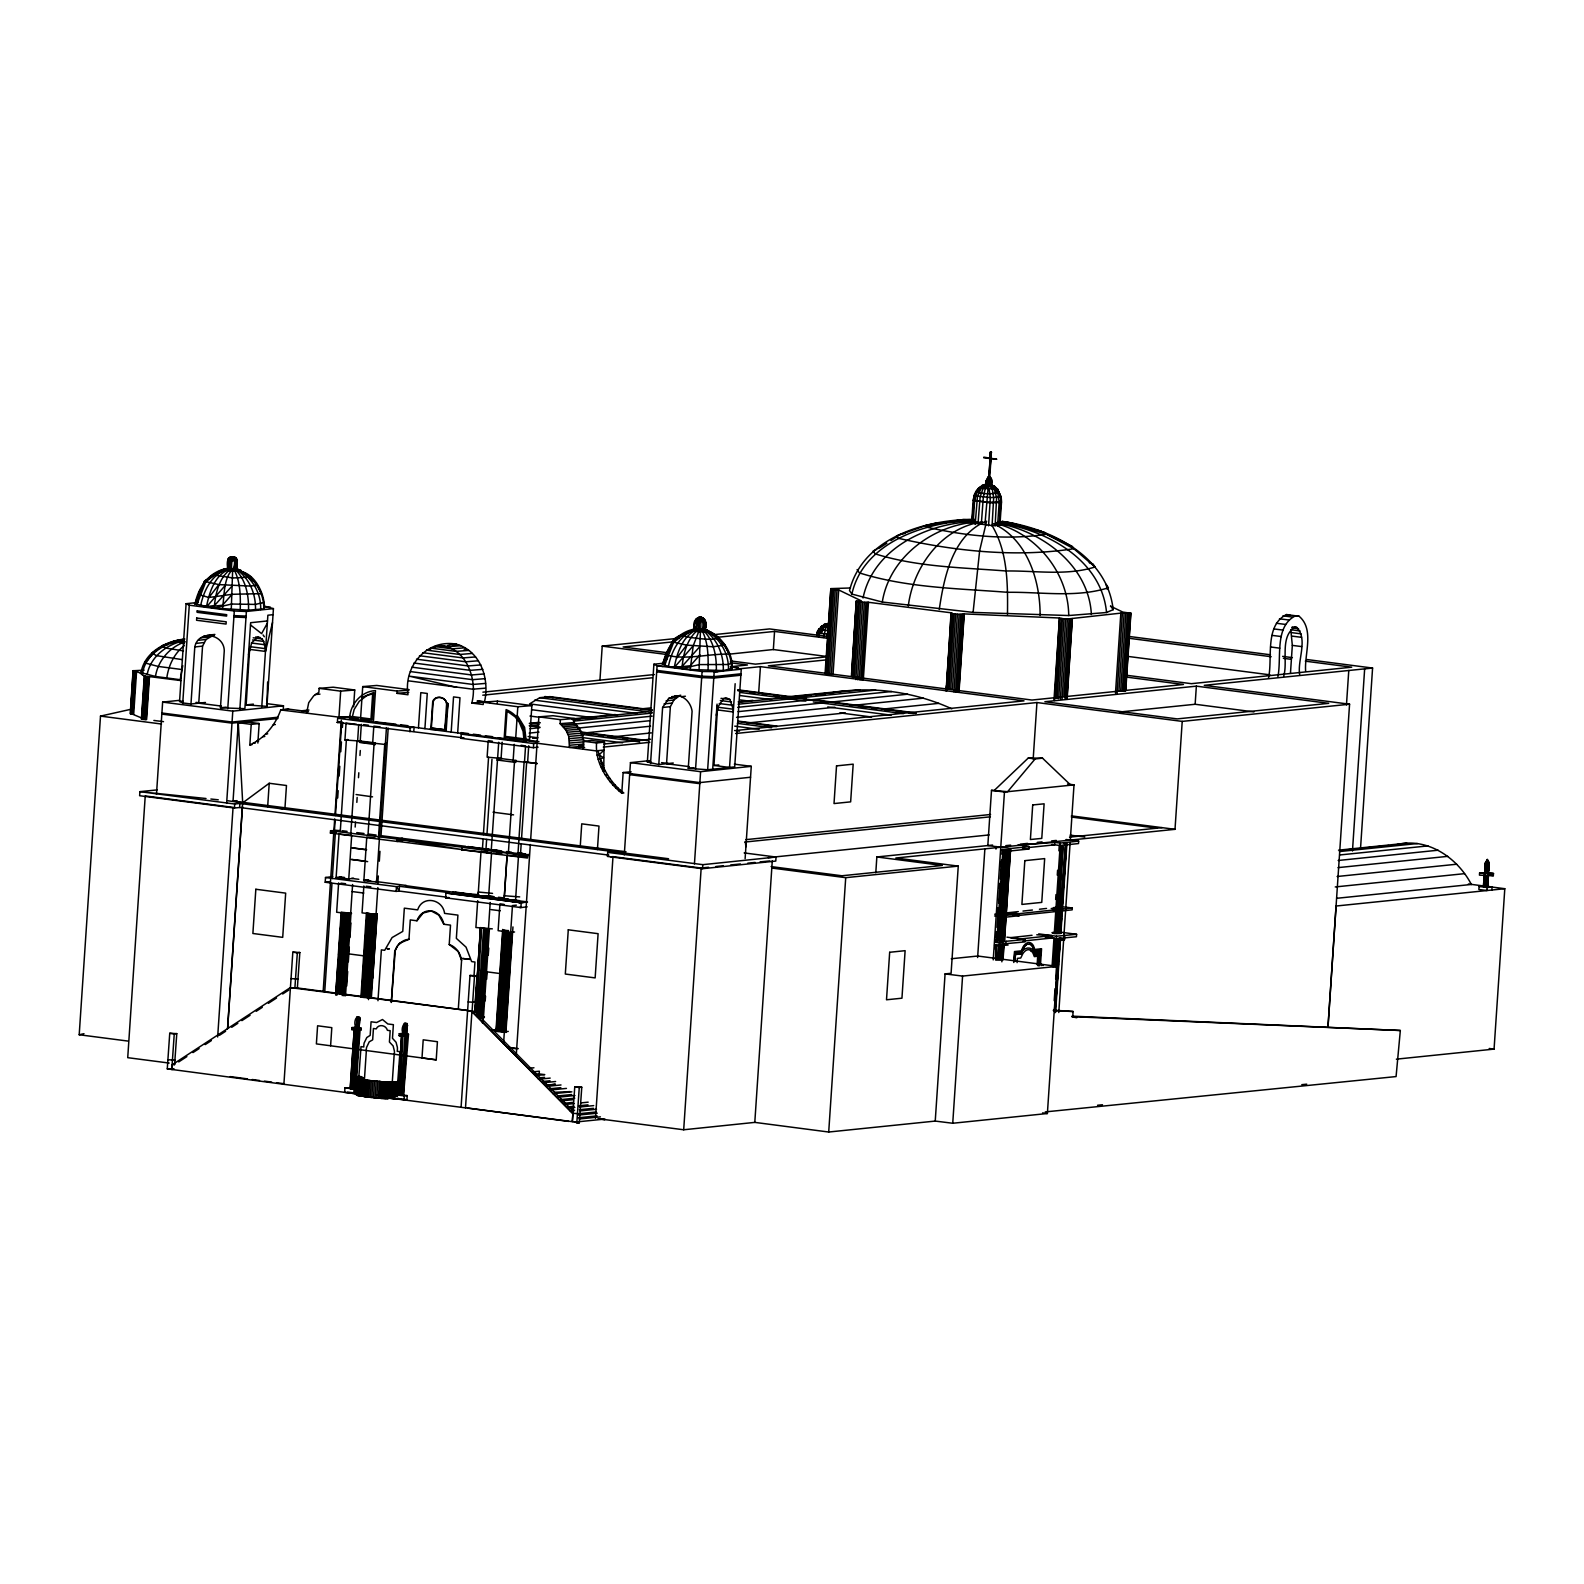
<?xml version="1.0" encoding="UTF-8"?>
<svg xmlns="http://www.w3.org/2000/svg" width="1584" height="1584" viewBox="0 0 1584 1584"><rect width="100%" height="100%" fill="white"/><g stroke="black" fill="none" stroke-linecap="round" stroke-linejoin="round"><path stroke-width="1.5" d="M817.859 635.976C815.166 636.392 817.403 627.502 821.72 628.452M973.883 500.049L974.813 494.842L973.17 499.495L971.804 520.958M228.71 558.716L236.986 559.627L229.442 557.469L233.66 556.895L237.362 560.439L234.689 557.212L229.225 557.944L227.621 569.507L228.591 558.103L233.759 556.934L231.779 556.776L230.116 559.429L229.304 569.785M697.118 630.333C693.812 599.089 719.75 635.045 696.148 630.194L697.455 619.007L700.861 617.344L704.524 619.225L695.792 619.423C694.624 621.522 699.712 614.83 702.504 617.76M267.498 620.928L250.648 622.71L244.886 708.682L220.453 707.791L224.275 650.727C223.958 633.818 198.376 629.343 194.792 646.945L190.971 703.989L182.754 702.94L179.566 701.435L186.1 603.702L198.396 602.395M1489 863.221L1487.396 860.29L1487.752 871.477L1485.455 871.299L1485.416 862.983L1487.396 860.29L1489 863.221L1488.544 871.339L1487.812 860.389L1488.94 863.26L1485.455 863.042L1486.742 862.904M1007.483 614.453C1007.82 584.496 1007.86 552.083 992.059 525.571L959.191 521.275C915.314 526.007 862.547 546.223 851.875 594.079L882.288 602.039L973.091 612.394L1068.725 615.542L1106.543 612.513L1113.176 609.662C1107.256 555.529 1050.39 528.343 1001.959 521.314L1008.513 523.532M232.927 570.101C239.818 557.073 225.542 550.598 227.462 566.795M222.453 608.969C224.492 596.633 223.205 575.309 234.175 568.577C251.44 572.755 264.389 591.07 263.736 608.87L248.53 610.177L214.177 608.098L194.396 603.761L197.703 599.98M731.531 669.418C732.224 651.539 719.77 635.065 703.276 629.006C720.067 634.095 732.917 650.767 732.263 668.507L723.294 670.547L690.248 669.497L693.198 645.817L699.732 629.026M232.828 558.004L232.531 556.756L230.512 557.014L236.709 558.677L228.67 558.202L227.918 559.667M306.583 713.295L308.722 702.682L313.691 695.851L318.859 692.366L319.117 688.347L333.194 687.199L354.737 689.99L353.608 706.781M700.643 618.552C701.177 615.76 696.623 618.235 697.079 620.077L695.515 620.473M1485.099 868.705L1485.733 862.013L1487.812 860.389L1489.019 864.25L1488.247 873.457L1484.663 873.101L1493.455 873.536L1493.316 875.714L1479.456 875.14L1479.595 872.962L1493.455 873.536L1479.595 872.962M231.264 609.622L232.709 568.537M699.059 670.171L700.504 629.066M1488.208 864.448C1482.782 863.953 1488.366 863.082 1486.247 868.666M1038.272 964.359L1039.124 953.33L1038.371 964.498M240.253 610.038C240.511 596.099 240.61 580.972 233.462 568.557M569.686 745.232L583.744 744.084L583.486 746.262L569.428 747.41L568.735 736.421L566.023 730.283L560.142 723.69L560.419 719.651L574.477 718.522L574.2 722.542L582.061 733.154L583.803 741.866L569.745 743.015M708.068 670.586C708.325 656.647 708.424 641.52 701.276 629.105M263.736 608.87L264.449 607.959C264.746 592.357 252.846 569.21 235.085 571.19C232.333 571.27 216.929 570.042 227.581 568.418L212.969 574.814L204.415 581.348L195.089 603.801C198.436 586.694 209.702 570.973 228.017 568.319M690.248 669.497L668.389 666.468L662.904 664.349C666.25 647.242 677.516 631.521 695.812 628.868M249.876 649.42L265.459 651.42L265.36 648.648L249.777 646.648L246.154 704.9L266.904 706.365L267.637 682.031M1485.95 868.666C1483.911 864.131 1490.94 850.093 1485.158 868.705L1487.396 860.29L1487.97 873.477M477.081 701.059L484.447 702.029C489.911 679.318 480.704 650.925 456.35 644.153C426.571 638.887 403.385 666.409 407.999 694.762L397.03 693.337L397.188 691.079L408.89 690.129M465.637 846.331L402.692 838.431L397.802 839.065L397.069 841.46L330.403 833.045L330.561 830.729L462.587 847.222L461.677 849.737L461.835 847.301L468.072 846.628L489.694 849.38M1023.046 941.054L1051.657 938.025L1051.796 935.609L1036.787 934.778M1487.317 871.457C1485.356 868.943 1488.683 858.271 1486.584 860.647M527.195 906.84L520.898 907.573L445.619 897.831L445.955 893.02L449.341 892.683L399.465 886.288L399.188 891.04L396.158 891.396L325.195 882.248L325.512 877.516L332.68 876.566M1003.523 936.619L1003.801 931.748M1004.751 914.839L1005.167 907.414M1061.379 918.423L1061.042 933.273L1052.707 933.392M1062.824 894.089L1061.953 908.82L1063.102 894.326M231.68 570.022C231.165 567.745 231.739 550.341 236.095 560.023M397.663 841.381L397.802 839.065L462.488 849.658L397.663 841.381L402.534 840.748L397.069 841.46L397.228 839.144L402.692 838.431L380.932 835.659M457.677 732.917L459.974 697.732L453.539 696.901L451.183 732.065M488.585 897.296L491.535 853.162L481.021 851.539L478.091 895.673L494.129 896.9M519.453 900.583L504.148 899.435L504.385 895.752L507.098 855.261L522.403 856.429M515.493 900.979L518.443 856.845M624.274 854.885L630.452 762.637L649.757 760.617M999.801 960.181L1000.791 945.232L1003.999 945.41M1002.553 960.003L1003.563 945.054M1053.439 1010.156L1073.101 1011.503L1072.764 1016.671L1400.335 1030.491L1396.078 1076.566L1045.262 1111.909M1485.297 864.131L1485.119 871.24L1485.317 864.151M128.205 1041.104L79.2 1034.748L100.505 716.107L131.611 709.137M130.264 713.731L133.056 670.745L144.104 670.171M130.522 713.81L133.175 670.666C142.778 672.23 141.57 677.219 149.49 676.606L180.873 680.585M131.076 706.385L132.205 689.693M132.68 682.546L133.472 670.626M130.957 713.889L133.828 670.982M131.531 713.988L134.402 671.081M135.095 671.141L132.224 714.067L141.55 717.948M132.957 714.127L135.828 671.22M133.709 714.166L136.58 671.26M144.302 676.031L141.392 719.077L142.679 719.354L146.619 719.512L149.49 676.606M141.669 719.176L144.619 675.992M142.105 719.255L144.976 676.348M142.54 714.107L143.332 702.187M144.124 690.268L145.094 675.952M142.679 719.354L145.55 676.447M143.372 719.413L146.223 676.507M144.104 719.473L146.975 676.566M144.837 719.532L147.708 676.625M145.55 719.552L148.421 676.645M146.144 719.532L149.015 676.625M156.479 794.336L162.637 702.108L179.527 700.326M182.754 702.94L189.288 605.187L186.1 603.702M355.549 1092.98L354.42 1093.336L359.053 1094.247L167.27 1068.863L169.745 1033.283L176.774 1033.639L174.596 1064.666M167.27 1068.863L174.299 1069.22L171.785 1069.477L172.102 1064.824M171.785 1069.477L174.26 1033.877L176.774 1033.639M207.108 635.263L214.87 634.451L206.078 639.481L202.554 646.114L198.752 703.177L221.423 706.088M228.353 569.646L229.185 559.291L232.749 556.816L235.58 557.746L237.362 560.439L235.759 560.835L235.145 570.121M230.452 569.923L231.719 557.924L232.749 556.816L235.937 557.924L228.67 558.202L234.927 557.33L231.759 556.835L229.482 558.677M234.115 570.121L234.709 559.746L233.402 557.014L231.719 556.915L233.402 557.014M235.957 570.082C239.085 569.092 236.056 551.153 231.601 558.716M236.491 570.002L237.244 560.32L235.066 558.994M227.759 708.721L234.293 610.988L189.288 605.187M226.631 803.365L232.789 711.137L283.477 705.791L283.18 710.167M626.056 851.796L233.046 801.068L238.273 722.68L246.213 721.868L259.162 723.532L257.855 743.054M217.661 1036.985L233.066 807.365L145.233 795.94L127.73 1057.676L169.171 1063.062M239.857 709.216L246.391 611.464L273.438 608.612L266.904 706.365M157.093 789.901L139.907 791.663L139.63 795.722L234.432 808.038L234.709 803.999L239.897 803.444L668.547 858.746M234.432 808.038L239.62 807.484L239.897 803.444M227.542 1028.729L242.669 802.316L238.273 722.68L251.222 724.363L259.162 723.532M227.621 1028.61L242.471 806.375M251.896 744.718L249.836 744.935L251.222 724.363M261.756 706.9L267.874 615.226L273.022 614.671M267.656 806.791L269.221 783.268L286.466 785.506L284.902 809.028M283.892 1084.387L292.822 952.182L299.831 952.519L297.356 988.099L290.347 987.763M294.862 988.357L297.337 952.776L299.831 952.519M464.31 733.788L461.261 734.125L460.984 738.302L464.033 737.946L337.392 722.403L337.669 718.245L346.401 717.314L358.578 718.898M351.193 716.503L338.936 717.493L340.679 691.139L354.737 689.99M323.176 991.366L334.699 818.869M335.036 813.938L341.293 720.284M335.115 820.413L334.462 830.273L340.679 831.026M335.452 815.503L341.748 721.948L337.392 722.403L341.748 721.948M324.76 991.366L331.967 883.535M332.284 878.625L335.412 832.055M337.689 797.98L338.164 790.673M339.154 776.081L339.788 766.339M340.778 751.747L341.431 742.005M342.401 727.393L342.718 722.542M361.33 724.343L360.221 741.035L344.936 740.005L346.064 723.116L356.598 724.324M336.125 877.556L339.035 834.035L351.668 835.481L348.757 878.981L336.125 877.556L340.837 876.764M340.263 831.402L346.361 740.045M338.62 882.922L336.659 912.245L350.638 913.849L352.598 884.525M330.601 1045.796L331.808 1027.66L317.592 1025.779L316.384 1043.896L436.214 1059.835L437.422 1041.718L423.205 1039.817L421.997 1057.934L436.214 1059.835M335.65 994.752L341.174 912.186L351.569 913.334M336.184 994.891L341.689 912.523M337.036 995.049L342.54 912.661M338.303 992.792L343.649 912.839M339.61 992.95L344.956 912.998M350.717 835.085L356.994 741.272L360.954 740.659M357.588 741.451L358.717 724.561M340.996 993.089L346.342 913.136M342.223 995.623L347.747 913.255M360.459 720.284L362.716 686.605L376.774 685.456L408.949 689.634M343.53 995.702L349.034 913.334M355.172 827.066L355.509 822.116M356.836 802.375L357.152 797.425M358.479 777.685L358.816 772.754M359.964 755.469L360.301 750.519M344.659 995.742L350.163 913.374M345.51 995.742L351.014 913.374M346.718 986.02L347.688 971.487M348.322 961.785L349.292 947.252M349.945 937.55L350.915 923.017M344.956 1087.871L344.659 1092.326L353.767 1093.514L354.064 1089.04L344.956 1087.871L354.717 1088.446M351.727 1029.541L351.846 1027.62L354.776 1027.303L361.053 1028.115L360.934 1030.055L351.727 1029.541L354.638 1029.244L354.776 1027.303M373.388 721.967L375.487 690.584C361.073 691.337 349.708 704.781 349.688 718.898L526.324 741.827L524.581 727.333L517.235 715.414M386.456 727.61L385.328 744.5L372.676 743.054L373.824 726.165L380.14 726.878M360.934 1030.055L358.459 1030.095L354.519 1089.158L352.519 1089.04L350.123 1088.584L354.242 1029.442M379.427 838.53L376.517 882.031L363.865 880.605L366.775 837.085L375.21 838.055M350.302 1088.703L354.262 1029.64L358.459 1030.095M363.865 885.971L362.063 912.879L376.042 914.483L377.843 887.575M350.797 1088.822L354.757 1029.778M368.023 834.451L374.121 743.094M351.569 1088.941L355.529 1029.897M356.677 1017.284C362.578 1016.057 358.756 1023.937 359.033 1027.937C352.757 1030.115 353.945 1014.037 359.845 1017.443L360.261 1019.581M356.242 1027.778L356.974 1017.146M352.519 1089.04L356.479 1029.996M356.657 1027.858L357.37 1017.423M357.192 1027.917L357.885 1017.482M353.529 1089.119L357.489 1030.055M357.746 1027.937L358.459 1017.522M358.004 1030.352L358.142 1028.412L361.053 1028.115M358.281 1027.957L358.994 1017.522M354.559 1093.514L356.638 1076.427M358.736 1027.957L359.429 1017.522M360.934 997.108L366.399 912.899M354.994 1093.673L355.628 1076.645M356.143 1076.843L359.271 1030.095M361.469 997.247L367.092 913.156L377.091 914.819M355.648 1090.683L355.469 1093.277M355.648 1093.851L356.479 1076.863L358.142 1076.506M356.717 1076.783L360.083 1029.956M362.32 997.405L367.943 913.295M359.469 1095.593C353.113 1098.445 354.717 1074.388 360.578 1078.031M356.638 1095.138L357.647 1077.496L356.083 1077.14M363.429 997.564L369.052 913.473M357.172 1095.316L358.281 1078.011M358.043 1087.911L361.013 1046.628L363.785 1046.984A14.117 12.019 84.1 0 1 364.162 1042.965L366.815 1037.52L370.161 1035.382L371.072 1021.779L376.636 1022.512L382.477 1019.522L387.823 1023.957L393.386 1024.67L392.476 1038.272L396.059 1042.272L397.366 1047.281A14.117 12.019 84.1 0 1 397.208 1051.321L399.98 1051.677L397.208 1089.099M357.944 1095.494L358.439 1078.466L359.766 1078.07M364.736 997.722L370.359 913.631M366.122 997.861L371.745 913.77M362.993 1096.148L358.915 1095.653L360.023 1079.1L361.152 1079.258L360.063 1095.811L366.34 1096.762M360.756 1090.802L361.073 1086.149M367.528 997.979L373.151 913.889M361.291 1095.93L362.399 1079.397L361.152 1079.258M378.457 838.114L384.734 744.302M362.241 1096.168L363.33 1079.615L370.161 1080.585M368.478 999.623L374.22 913.73M379.289 837.758L385.664 742.658M369.943 998.118L375.566 914.008M377.824 883.377L378.319 875.992M379.309 861.201L379.962 851.341M380.952 836.55L388.199 728.125M370.814 998.118L376.438 914.008M369.052 1097.138L364.498 1096.603L365.607 1080.07M371.349 998.078L376.992 913.77M365.805 1096.821L366.914 1080.268M367.191 1097.019L368.3 1080.466L371.606 1080.743M369.785 1080.664L368.676 1097.217L370.498 1097.296M377.962 1000.732L381.368 949.885L384.694 950.301L392.099 937.55L402.772 931.392L404.336 908.167L417.681 909.889C422.275 895.079 442.847 898.9 444.569 913.374L457.915 915.116L456.35 938.362L466.033 947.133L471.616 961.587L474.943 962.023L473.972 976.556M375.071 1097.811L376.18 1081.258L374.537 1081.139L373.428 1097.692L379.843 1098.108M376.715 1097.91L377.824 1081.357L376.18 1081.258M378.338 1097.989L379.427 1081.436L380.952 1081.555M381.506 1098.464L382.615 1081.912L381.407 1081.773L380.318 1098.326L382.833 1098.445M396.158 891.396L396.475 886.644L399.465 886.288M382.615 1081.912L383.882 1082.011L382.774 1098.563L384.061 1098.643L385.169 1082.09L386.417 1082.129L385.308 1098.682L383.902 1098.524M409.86 731.828L410.137 727.65L414.077 727.254L413.8 731.412M387.347 1088.96L387.823 1081.971L391.664 1081.753M385.882 1098.563L387.407 1098.662L388.516 1082.11L392.614 1081.872M387.407 1098.662L389.169 1081.714M388.199 1098.583L389.842 1081.931M388.733 1098.484L390.139 1081.634M391.505 1098.425L390.001 1098.346L391.109 1081.813M392.238 1081.951L393.644 1081.971L392.377 1098.623L406.969 1099.712L407.227 1095.613L398.97 1094.544M406.969 1099.712L394.911 1098.821L396.02 1082.248L394.713 1082.07L393.644 1098.722L396.119 1098.821M418.453 727.828L420.809 692.644L427.264 693.475L424.908 728.66M399.148 1035.679L399.267 1033.738L402.197 1033.441L408.474 1034.253L408.335 1036.174L399.148 1035.679L402.059 1035.382L402.197 1033.441L406.573 1034.015L407.266 1023.581L404.395 1023.264L403.663 1033.916M396.277 1096.465L397.208 1082.268L399.188 1082.209M397.346 1096.445L398.297 1082.268M408.335 1036.174L403.564 1095.138L399.94 1095.178L397.723 1094.841L401.663 1035.56M398.218 1094.96L401.504 1035.659M408.989 939.292L400.217 942.975A19.622 16.711 84.1 0 0 395.307 949.964L391.307 1002.494L394.693 951.667L397.703 945.549L402.91 941.094A19.622 16.711 84.1 0 1 408.969 939.292L410.276 919.908L416.948 920.779A16.533 14.078 84.1 0 1 431.165 910.919L438.788 915.057L443.837 924.264L450.509 925.135L449.222 944.519A19.483 16.573 84.1 0 1 456.192 949.034L457.321 950.36A19.483 16.573 84.1 0 1 461.578 960.34L458.33 1008.751M398.99 1095.079L402.178 1035.896M403.385 1033.837C399.841 1029.085 405.108 1018.67 407.682 1025.699M399.94 1095.178L402.95 1036.015M404.078 1033.976L404.791 1023.541M404.613 1034.035L405.306 1023.601M400.95 1095.257L404.91 1036.193L407.504 1036.075M405.167 1034.075L405.86 1023.64M405.425 1036.49L405.563 1034.55L408.474 1034.253M405.702 1034.095L406.395 1023.66M401.92 1095.277L405.88 1036.233M406.157 1034.095L406.85 1023.66M406.454 1034.055L407.147 1023.62M402.752 1095.277L406.692 1036.213M403.306 1095.217L407.266 1036.174M404.039 1100.009L404.316 1095.91L407.227 1095.613M430.947 728.006L444.866 729.788L429.957 729.293L431.363 728.026L433.105 702.009C435.046 694.802 445.995 696.643 446.629 703.672L447.975 703.573L444.866 729.788L430.947 728.006L432.729 701.435C435.105 694.921 445.48 696.643 446.668 703.118L444.866 729.788L446.114 731.372L447.975 703.573L446.668 703.118M538.936 741.609L524.225 739.708L529.61 739.273L531.868 705.593L517.81 706.741L483.358 702.266L483.199 704.524L471.814 703.039C477.992 679.912 466.231 646.351 439.184 645.579L448.034 646.727L460.667 645.718L451.816 644.549L447.421 645.52M462.587 847.222L461.677 849.737L527.432 858.013L528.145 854.291M576.853 1122.264L461.083 1107.295L469.993 975.467L477.002 975.823L475.16 1002.296L468.131 1001.939M477.695 900.682L475.893 927.511L492.327 928.858M496.901 850.073L482.427 849.103L483.08 839.441M483.397 834.61L488.565 757.251M465.498 1107.869L471.933 1011.443L467.518 1011.067M474.784 1011.82L480.665 927.531L475.121 1011.523M485.971 849.222L486.625 839.441M486.902 835.124L491.971 759.35M475.16 1011.978L480.407 927.729M476.784 994.792L477.101 989.98M478.388 970.754L479.18 958.756M479.992 946.737L480.803 934.718M475.834 1012.136L480.784 927.868M497.257 703.375L497.416 701.118L531.868 705.593M476.626 1014.71L481.457 928.026M477.635 1017.284L483.575 928.363L482.427 928.204M479.061 1015.027L484.843 928.521L483.575 928.363M484.09 1017.72L480.209 1017.562L486.149 928.66L484.843 928.521M491.238 850.469L498.722 742.243M481.457 1017.661L487.397 928.759L486.149 928.66M482.566 1017.72L490.208 902.444M482.486 1023.106L482.803 1018.274M483.457 1017.74L489.416 928.838M501.079 758.558L502.168 742.203M485.199 1000.89L485.536 996.098M486.644 979.268L487.139 972.061M488.268 955.231L488.743 948.024M507.019 711.137L505.336 736.402L523.888 738.817L523.116 731.412L519.235 722.106L515.077 716.859L507.731 711.533M511.553 899.831L504.148 899.415L507.098 855.261M528.719 745.787L527.63 762.142L537.313 763.567L513.117 760.894L514.226 744.322M495.931 1031.243L502.682 929.432M496.307 1031.382L503.098 929.689M517.81 706.741L515.552 740.421L517.315 740.282L510.147 739.352M514.543 760.954L508.385 852.826L522.839 853.637L518.047 852.964M497.455 1021.304L498.109 1011.582M499.079 997.009L499.732 987.307M500.702 972.734L501.356 963.013M502.168 950.875L502.979 938.718M497 1031.54L503.791 929.848M497.95 1031.719L504.742 930.006M499.099 1031.877L505.91 930.184M500.366 1032.035L507.177 930.343M501.673 1032.174L508.484 930.481M502.94 1032.273L509.573 932.996M504.049 1032.332L510.682 933.055M504.108 904.405L499.93 903.83L498.128 930.659L510.662 932.402L512.464 905.573L516.364 905.157M503.534 1044.153L504.346 1031.837L508.266 1031.422M504.94 1032.352L511.573 933.075M505.553 1032.313L512.206 933.035M505.91 1032.491L512.959 926.917M517.948 854.152L524.086 762.28L527.551 762.142M524.462 762.458L525.571 745.906L521.037 745.272M521.176 844.173L520.522 853.835L529.056 855.063M521.492 839.342L526.66 762.023M518.008 900.722L521.215 902.761L520.898 907.573L519.334 907.375M460.984 738.302L533.412 747.707L533.689 743.549L536.877 743.193L596.039 750.875L603.979 750.044L604.514 742.144L591.584 740.461L583.645 741.272L583.11 749.192M516.186 1056.191L530.323 844.529M530.66 839.619L538.857 716.859L552.915 715.711L574.477 718.522M534.481 1074.388L539.174 1073.912L539.352 1071.22L532.303 1071.932M580.18 847.341L581.744 823.838L598.99 826.076L597.425 849.578M599.94 680.209L602.217 646.114L679.298 638.194M604.514 742.144L596.574 742.955C594.911 762.458 606.89 781.367 621.76 793.208L623.819 792.99C610.276 782.793 601.425 767.151 598.118 750.658M581.764 1087.238L579.269 1087.495L576.794 1123.076L579.289 1122.818L581.764 1087.238L574.754 1086.881L572.339 1121.67L572.893 1113.611L471.933 1011.443M622.571 851.638L607.682 852.37L607.405 856.429L702.544 868.705L775.764 861.082L776.041 857.043L744.163 852.925M595.505 1118.383L612.988 856.647L701.177 868.032L708.543 867.26M621.76 793.208L623.146 772.556L631.085 771.745M673.259 763.013L658.786 764.537L647.361 761.983L653.895 664.231L665.617 663.003M650.549 763.468L657.103 665.735L653.895 664.231M658.786 764.537L662.607 707.474L668.686 698.386L680.744 695.198M671.675 696.683L679.437 695.871L673.873 700.009L670.369 706.662L666.547 763.726L689.238 766.636M695 629.897C688.565 612.81 713.077 614.671 704.286 630.551M695.435 630.036C690.723 625.66 700.445 610.83 702.94 620.413M662.924 663.399L662.211 664.31L672.23 641.896C677.398 631.283 698.326 635.441 696.109 622.611M732.283 666.943L741.253 669.161L734.699 766.894L707.652 769.745L688.268 768.339L692.089 711.275C691.02 702.959 683.852 694.723 674.923 695.812M698.247 630.452L700.346 617.305M699.494 630.571C696.01 613.642 707.87 614.018 703.771 630.63M700.742 630.63L701.019 617.958L696.485 618.75L700.366 618.552M701.93 630.67C705.969 626.769 701.474 611.206 696.267 620.116M702.959 630.67L703.514 620.294L700.861 617.344M695.554 769.27L702.088 671.517L657.103 665.735L663.043 666.508M694.445 863.914L700.603 771.685L751.271 766.339L745.114 858.647M597.94 1118.7L683.694 1129.768L701.177 868.032M707.652 769.745L714.186 672.012L741.253 669.161M702.544 868.705L702.821 864.666L776.041 857.043M712.701 769.21L717.057 704.128M735.154 683.714L729.551 767.448L713.968 765.428L717.572 707.197L733.174 709.196L733.273 711.968L717.671 709.949L717.097 705.811M758.716 692.208L760.439 666.646L1024.016 700.861L736.52 730.422M675.081 640.688L672.764 641.203L666.29 655.063C686.327 660.33 708.424 653.558 729.293 654.152L773.348 649.539L774.556 631.422L828.472 638.411M683.694 1129.768L754.796 1122.383L772.299 860.647M825.066 673.695L830.848 588.614L850.45 587.981M825.68 673.893L830.848 588.614M827.006 656.311L827.66 646.628M828.63 632.095L829.283 622.413M830.254 607.88L830.729 600.613M826.69 674.111L832.372 589.347L831.362 589.149M828.036 674.309L833.699 589.545L832.372 589.347M829.62 674.467L835.283 589.723L833.699 589.545M831.323 674.626L836.986 589.862L835.283 589.723M833.026 674.705L838.708 589.961L836.986 589.862M851.42 676.388L856.251 601.128L861.34 600.851L838.708 589.961M851.677 673.636L852.964 654.251M853.301 649.42L856.528 600.989M852.034 676.586L856.251 601.128M852.37 673.517L853.024 663.835M853.994 649.301L854.647 639.619M855.459 627.521L856.112 617.819M853.043 676.784L858.053 601.722L857.043 601.504M854.37 676.982L859.399 601.92L858.053 601.722M855.796 679.576L860.963 602.078L859.399 601.92M857.498 679.714L862.666 602.217L860.963 602.078M828.709 1132.025L845.717 877.675L958.261 866.111L951.093 973.289L945.074 973.903L935.233 1121.076L828.709 1132.025L754.796 1122.383M859.201 679.813L864.389 602.316L868.487 602.296L951.984 612.909L945.985 690.842M860.825 679.873L865.993 602.375M862.211 679.853L867.398 602.356M863.3 679.793L868.487 602.296M875.794 872.804L876.843 856.964L992.614 845.064M946.084 690.505L946.42 685.674M946.737 680.823L951.271 613.008M946.598 691.04L950.994 613.166M947.45 680.724L948.083 671.022M948.895 658.924L949.549 649.242M950.519 634.709L951.172 625.007M947.786 688.822L952.796 613.741L951.786 613.543M949.113 689.02L954.142 613.939L952.796 613.741M950.697 689.198L955.706 614.117L954.142 613.939M952.4 689.337L957.409 614.255L955.706 614.117M953.944 691.852L959.132 614.354L964.042 613.899L958.756 691.733M955.568 691.891L960.736 614.394M956.954 691.891L962.141 614.394M958.043 691.832L963.23 614.335M959.033 691.574L964.22 614.077M972.041 521.334L974.378 495.495L978.793 488.209L985.921 484.268L981.842 485.635L976.001 491.198L974.14 495.139L975.526 495.891L990.337 497.594L1001.167 497.099L997.682 489.337L994.693 486.407L990.673 484.546L997.682 489.337L978.615 487.951L985.585 484.308L991.663 484.981L985.743 484.605L982.496 485.991L977.209 491.872L974.635 500.306L973.249 521.77M972.358 522.958L973.427 506.92M975.15 524.482L977.486 496.307L980.991 488.783L988.436 484.288L994.475 489.773L996.613 497.693L995.128 525.928M978.1 522.621L980.159 496.723L982.872 489.08L988.436 484.288L990.337 497.594L988.574 525.809M983.763 457.816L996.772 459.261L983.803 457.142M981.407 522.997L983.327 497.079L985.109 489.337L988.436 484.288L985.03 523.314M985.981 484.684L986 482.328L987.525 482.308M986.396 484.744L987.624 478.071L988.733 478.289M986.99 484.823L986.119 482.506M989.366 482.863C978.655 482.407 995.762 475.2 987.604 477.2M987.921 477.338L990.693 478.348L991.148 485.041M987.683 484.902C988.119 480.902 995.504 485.12 990.574 477.378M988.238 477.378L988.456 484.961M990.238 451.994C990.871 466.072 988.258 450.886 991.426 452.074L990.614 457.934L991.426 452.074M989.228 485.021L990.99 458.588L988.97 477.279M990.02 477.299L990.515 478.269M990.634 485.06L990.337 477.338M989.98 485.041C988.673 482.308 993.465 481.813 991.663 484.981M991.505 485.021L990.515 482.526M992.059 525.928L993.683 497.693L992.396 489.773L989.762 484.942M952.736 1123.254L962.577 976.081L1057.221 966.359L1047.38 1113.512L952.736 1123.254L935.233 1121.076M997.564 525.829L999.187 502.069L997.88 493.376L991.386 484.843L994.811 486.565L981.842 485.635L985.486 484.447M999.346 523.314L1000.712 502.702C1001.286 495.673 998.059 487.773 991.267 484.882M999.801 522.641L1000.93 496.742L997.524 489.08L993.445 488.228M1000.058 523.017L1001.543 501.554L1001.167 497.099L999.781 496.327M977.625 957.508L984.872 848.866M1070.824 785.189L1042.51 758.162L1035.124 758.934L1007.622 791.683L991.505 790.337L987.822 845.559L1000.751 847.222M995.96 849.083L996.118 846.648L1010.552 848.509L1029.006 846.589L1028.848 849.024L1010.394 850.945L1000.771 849.697M993.227 959.884L1004.454 792.02L1074.011 784.872L1070.309 840.074L1065.992 839.52M995.999 936.956L996.316 932.105M997.623 912.641L997.94 907.79M999.247 888.327L999.563 883.476M1000.712 866.448L1001.029 861.597M995.544 949.846L995.465 944.816M1010.612 849.262L1004.593 939.391L996.237 939.51L996.732 932.204M997.049 927.432L998.356 907.85M998.672 903.236L999.979 883.476M1000.276 879.061L1001.583 859.716M1001.939 854.251L1002.276 849.38M995.544 959.983L995.881 944.995M996.91 939.629L1002.949 849.479M996.455 960.082L996.554 945.034M997.821 939.708L1003.84 849.578M997.504 960.142L998.514 945.193L1000.791 945.232M998.87 939.767L1004.89 849.638M994.554 945.133L999.306 945.727L999.544 942.143L1003.939 941.787M998.653 960.181L999.643 945.232M1000.019 939.807L1006.038 849.677M1001.167 939.807L1007.186 849.677M1000.89 960.142L1001.88 945.193M1002.236 939.767L1008.275 849.638M1001.86 961.825L1002.83 945.133M1003.187 939.708L1009.206 849.578M1003.919 939.629L1010.077 849.004M1004.098 944.737L1003.028 959.884L1003.543 945.094M1004.395 939.51L1010.552 848.509M1005.86 943.688L1006.018 941.292L1025.165 939.49L1025.006 941.886L1005.86 943.688L994.693 942.242M1013.76 962.478L1014.493 951.568L1021.225 950.875L1023.224 946.658A15.028 7.682 -82.6 0 1 1033.362 945.608L1034.807 949.469L1041.559 948.757L1040.53 964.022A22.433 11.484 -82.6 0 1 1043.143 965.587M1014.215 961.31L1014.79 952.756L1021.522 952.142L1024.729 946.103L1021.522 952.142M1014.532 961.349L1014.79 952.756M1014.691 961.409L1015.166 954.479L1021.264 953.905M1015.007 961.448L1015.463 954.518L1021.819 953.845M1072.289 907.988L1018.156 913.77L1018.037 915.532L1072.17 909.85L1072.289 907.988L1063.834 906.959M994.594 915.968L1004.771 917.275L1019.165 915.671L1019.284 913.909L1008.869 912.661L999.524 913.671L1018.156 914.027M1017.106 962.617L1017.383 958.379L1020.749 958.023L1022.749 953.806A15.028 7.682 -82.6 0 1 1032.887 952.756L1034.332 956.597L1037.698 956.261L1037.144 964.735M1033.184 758.954L1036.946 702.544L1182.218 721.393L1349.568 704.207L1327.986 1027.026L1336.064 906.028L1504.8 888.703L1494.068 1049.103L1396.375 1059.161M1053.954 700.326L1059.458 617.998L964.042 613.899M1054.568 700.524L1059.458 617.998M1037.758 965.666L1039.124 953.33M1055.756 698.306L1061.082 618.394L1060.072 618.196M1038.847 965.765L1040.094 951.905L1033.817 952.578M1039.163 965.824C1043.559 933.332 1036.51 957.172 1041.143 965.646M1057.082 698.504L1062.428 618.592L1061.082 618.394M1058.666 698.683L1064.012 618.77L1062.428 618.592M1060.369 698.821L1065.715 618.908L1064.012 618.77M1062.072 698.92L1067.418 619.007L1120.838 613.127L1130.917 613.265L1122.779 612.077L1110.424 606.137M1063.854 696.544L1069.042 619.047M1065.082 698.96L1070.428 619.047M1066.19 698.9L1071.517 618.988M1066.864 691L1067.675 678.883M1068.467 666.785L1069.279 654.667M1069.933 644.985L1070.903 630.452M1066.883 698.801L1072.229 618.869M1067.161 698.643L1072.328 618.552M1055.657 899.455L1055.974 894.604M1057.28 875.14L1057.597 870.289M1058.904 850.846L1059.241 845.975M1059.953 845.5L1060.112 843.064L1078.664 841.124L1078.506 843.559L1059.953 845.5L1051.875 844.47M1052.073 966.537L1053.994 937.768M1054.271 933.59L1060.132 846.054M1053.103 966.874L1054.904 939.926M1055.34 933.649L1061.201 845.955M1054.251 966.913L1056.053 939.965M1056.469 933.689L1062.29 846.628L1063.438 846.628L1057.617 933.689M1056.31 938.659L1056.488 936.223L1076.605 934.303L1076.447 936.738L1056.31 938.659L1045.202 937.193M1055.399 966.913L1057.201 939.965M1059.439 911.354L1059.557 909.493M1054.231 1000.652L1055.043 988.594M1055.677 978.932L1058.29 939.926M1058.706 933.649L1065.676 843.46L1059.656 933.59M1054.528 1010.236L1059.379 937.768M1055.102 1012.552L1060.112 937.669M1060.389 933.491L1066.408 843.361M1055.716 1004.85L1056.845 987.961M1057.34 980.714L1058.468 963.844M1058.944 956.597L1060.528 939.371M1061.498 918.522L1060.528 933.016L1052.37 933.016M1063.597 887.08L1064.725 870.151M1065.22 862.904L1066.349 845.975M1055.578 1012.453L1060.587 937.57M1060.864 933.392L1066.963 843.005M1058.785 1012.532L1070.15 842.51M1055.716 940.401L1064.507 939.708L1064.745 936.104M1115.492 693.059L1120.838 613.127M1117.076 693.218L1122.403 613.305M1118.938 690.941L1124.125 613.444M1120.66 691.04L1125.828 613.543M1122.264 691.079L1127.452 613.582M1123.67 691.079L1128.838 613.582M1124.759 691.02L1129.927 613.523M1125.452 690.921L1130.738 613.087M1125.729 690.763L1130.917 613.265M958.261 866.111L895.851 858.013L1175.011 829.323L1182.218 721.393M1119.413 712.048L1195.148 704.266L1196.356 686.149L1328.699 703.336L1177.229 718.898L1044.886 701.732L1196.356 686.149M1268.527 677.813C1272.843 658.449 1264.309 625.581 1286.465 614.572L1299.098 616.255C1314.74 629.422 1304.186 654.172 1305.652 671.279M1277.892 676.625C1281.812 657.835 1274.13 626.195 1295.672 615.74L1299.098 616.255M1283.693 676.17C1288.208 661.657 1279.357 636.768 1294.9 627.165L1296.841 627.442C1308.206 639.56 1297.296 660.033 1299.652 674.467M1290.465 673.279L1292.326 645.381L1290.782 629.719L1299.989 630.907M1346.459 704.959L1348.776 670.487M1352.459 851.004L1364.656 668.864M1360.577 847.737L1372.576 668.052L1306.998 659.538M1484.03 885.951L1479.08 886.446L1478.882 889.495L1486.94 890.525L1487.138 887.495L1492.069 886.981L1491.871 890.03M1483.436 886.703L1484.267 875.16L1483.436 886.703L1488.01 886.882L1488.089 875.378M1483.812 886.783L1484.663 875.14M1484.723 874.606L1484.96 871.042M1484.98 873.259L1485.218 871.022M1484.307 886.842L1485.059 875.556L1484.01 875.2M1485.317 873.319L1485.574 871.002M1484.881 886.921L1485.059 875.556M1485.733 873.378L1486.01 864.29L1485.455 871.299L1487.336 864.428L1486.841 871.438L1487.792 864.448M1485.871 873.022L1486.01 871.022M1485.515 886.961L1485.634 875.635M1486.208 873.418L1486.505 871.042M1488.465 864.072L1488.109 871.457L1488.623 861.439L1487.317 861.498L1485.871 871.358M1486.703 873.457L1486.98 871.061M1486.148 887L1486.901 875.714L1488.762 875.596M1487.178 873.477L1487.455 871.121L1488.247 873.457M1486.742 887.02L1487.495 875.734M1487.614 873.497L1489 864.329L1487.614 864.349M1487.257 887.02L1488.01 875.734M1488.01 886.882L1487.653 882.149M1488.049 876.269L1488.188 874.091M1487.653 886.981L1488.465 875.457M372.735 978.278L377.17 913.889M477.002 975.823L474.507 976.081L472.032 1011.661L572.873 1113.611M335.749 994.554L336.659 982.04M336.976 977.585L338.263 959.904M338.62 954.974L339.788 938.797M340.322 931.531L341.372 916.978M1488.208 871.22L1488.96 864.369M973.091 612.394L979.664 550.559L986.634 521.116M988.594 482.803L990.218 458.489L988.555 478.309L990.653 478.309M1488.049 864.448L1487.396 860.29L1485.455 863.042M1485.436 868.685L1486.643 864.29M826.571 637.778L829.561 623.858L824.314 624.334L818.968 629.086L827.462 630.689M248.51 654.707L251.757 642.668L258.053 637.144L262.112 638.946L263.677 641.401L265.36 648.648M716.305 715.255L717.988 706.801L723.631 698.485L725.848 697.693L729.927 699.494L733.174 709.196M823.423 637.461L825.977 627.482L828.887 623.779M235.759 560.835L232.749 556.816M182.754 665.636L180.18 679.694L155.47 676.467L142.283 673.002L141.273 671.497C145.292 651.638 166.261 640.985 184.853 639.025M939.253 609.503C943.965 577.625 952.301 536.837 984.377 521.968M704.603 620.888L703.375 618.275L700.643 617.938M1486.307 863.201L1487.99 860.864M1487.317 861.498C1485.158 860.112 1484.485 867.379 1487.693 860.429M696.782 620.73C699.514 622.373 709.276 621.304 702.643 618.75M818.512 636.669L822.69 626.947L830.135 623.363L821.304 626.413L830.333 627.858M166.756 678.17C168.478 665.716 174.141 653.36 184.338 645.638M908.285 605.979C913.176 567.032 941.53 527.591 982.199 521.869M817.087 636.253L821.72 626.67L827.541 623.522M265.459 651.42L272.507 622.631M231.917 568.478C219.107 576.259 215.365 593.98 214.177 608.098L231.581 604.039L255.341 604.415L264.112 602.395M698.999 628.947C687.001 638.213 683.021 654.271 681.971 668.646L699.395 664.587L728.224 664.508L731.927 662.944L730.283 661.914M237.224 568.993L249.896 576.517L256.133 583.744L261.479 593.624L232.155 594.297L222.493 605.207L206.415 607.028C209.425 591.763 215.048 573.824 231.185 568.399M699.95 654.845L690.307 665.755L674.23 667.557C677.219 652.192 682.684 635.402 698.366 628.848M155.47 676.467C157.905 660.508 170.023 646.727 185.288 641.817M882.288 602.039C889.495 556.915 933.233 524.819 977.288 521.928M195.089 603.801L204.97 580.675C212.711 578.12 218.394 568.735 227.383 569.012M147.134 674.705C150.282 656.924 166.617 644.411 183.586 640.867M200.594 605.92C203.92 589.406 212.85 572.24 230.551 568.319M668.389 666.468C671.755 649.935 680.407 633.481 697.851 628.769C688.466 630.234 680.546 636.61 673.497 642.688L664.528 665.379M863.042 597.98C873.378 547.965 928.244 522.641 975.229 521.552M196.733 604.831L205.682 582.14C212.751 576.081 220.651 569.705 230.036 568.22M819.185 628.789L817.324 632.313L821.324 633.442L824.135 627.224L830.135 623.363L824.314 624.334L828.808 625.363M969.844 520.304L974.12 519.295C925.551 519.611 862.983 537.253 849.519 590.575L851.875 594.079M662.904 664.349L666.29 655.063M701.098 617.364L697.257 618.017L702.742 617.879M986.555 482.585L988.099 478.19M986 482.328L988.475 478.249M985.842 482.387L987.485 478.15M820.136 628.591L816.75 636.233M195.881 601.108L198.99 595.247M667.834 653.836L663.676 661.637L666.805 659.083M1020.947 953.865C1022.848 947.212 1032.035 945.529 1034.372 952.519M267.359 623.165L261.617 633.62L250.49 624.947M416.948 920.779L423.126 913.018L431.165 910.919A16.533 14.078 84.1 0 1 443.837 924.264M249.836 744.935C264.548 738.362 275.398 724.937 280.724 709.949L288.664 709.137L308.464 711.691M230.452 558.578L232.195 556.915M201.901 587.981L199.208 591.881L202.099 589.367M671.062 646.549L667.022 652.43L669.913 649.915M198.495 594.535L208.93 597.485L218.869 584.615L250.609 586.08L256.846 585.209L256.133 583.744M676.744 658.033L686.664 645.143L713.156 646.747L725.195 645.064L720.958 643.441M147.352 660.508L154.044 651.915L163.746 645.064L168.161 644.47M991.109 484.645L996.712 488.803L998.633 492.268C999.979 493.871 969.19 495.832 979.09 487.753L981.842 487.535M729.293 654.152L728.442 652.39C723.551 642.827 715.73 631.521 704.207 630.095M821.304 626.413L825.224 625.858M225.383 585.268L206.415 607.028M693.198 645.817L674.23 667.557M232.294 585.783L213.919 606.217L203.089 606.395M700.108 646.331L681.734 666.765L670.883 666.943M498.425 760.181L500.108 758.439L516.325 760.538L513.117 760.894M597.029 755.132L599.089 754.915L603.979 750.044L603.761 769.428M698.762 618.394C702.049 615.74 706.187 620.195 699.574 618.493M994.693 790.02L1028.254 758.043L1042.51 758.162M1024.412 946.064L1027.184 944.203L1025.917 944.955M399.168 943.866L400.851 942.421M980.199 487.615L985.426 485.338M823.522 625.898L829.283 623.284L822.235 626.017M361.984 697.415L373.824 692.446L371.963 720.185L360.558 718.7M652.41 709.949L549.905 696.643L539.728 697.693L529.591 703.89L617.463 715.295M269.221 783.268L242.708 802.87L227.997 800.791M878.764 548.5L886.862 543.213M890.921 540.58L901.039 533.966L905.117 533.432M178.715 1061.914L186.872 1056.587M192.991 1052.588L199.109 1048.588M205.207 1044.608L211.325 1040.609M219.483 1035.283L225.601 1031.283M231.719 1027.283L237.818 1023.304M241.897 1020.631L250.054 1015.304M256.172 1011.325L262.291 1007.325M268.389 1003.325L276.547 997.999M282.665 994L288.783 990.02M1060.627 939.49L1059.241 939.866M219.76 572.557L223.641 570.22M685.615 634.253L693.396 629.6M699.534 617.344L701.672 618.631M826.848 624.116L828.65 623.284M984.02 485.338L986.436 484.249M154.044 651.915L151.628 652.945L156.559 655.657L182.101 659.597M876.902 549.311L873.18 550.915L875.16 553.846C917.314 567.092 962.359 567.547 1006.097 570.992C1035.481 570.537 1066.626 576.022 1095.019 566.973L1093.039 564.023L1089.277 562.696M972.616 520.146L963.29 519.512L925.749 525.532L896.584 535.887L898.168 538.243C954.914 551.272 1016.275 557.608 1073.833 548.717L1095.019 566.973M170.28 643.579L183.586 639.283M359.093 1026.848L356.776 1026.491M406.633 1032.926L404.197 1032.61M598.237 759.31L603.544 757.786L599.089 754.915M931.273 524.997L935.708 523.314L946.084 522.839M990.099 478.328L991.822 482.803L990.594 478.368M1026.868 944.163L1030.847 944.44L1029.679 943.945M398.297 1098.464L395.683 1098.682M399.227 1098.563L396.574 1098.682M695.277 629.086L680.783 635.362C686.723 637.718 735.748 644.312 709.652 632.095M695.376 628.967C680.665 631.561 722.383 633.956 703.336 628.927M79.2 1034.748L83.992 1033.679M699.039 617.463L700.088 617.305M184.298 639.837C165.647 642.352 144.164 654.43 142.382 674.942M387.367 1098.464L390.555 1098.286M527.512 902.029L521.215 902.761L445.955 893.02L521.215 902.761L526.383 901.791L452.569 892.366L478.982 894.722M184.001 639.401L174.478 641.005L161.806 645.896L165.746 648.054L183.447 650.905M363.865 880.605L368.597 879.813M952.677 521.77L957.073 521.057M961.468 520.364L972.715 519.75M344.936 740.005L347.886 739.53M372.676 743.054L374.378 742.777M348.757 878.981L353.588 878.229M1396.237 844.767C1427.065 836.867 1457.577 857.677 1471.338 884.446M830.333 693.059C871.2 685.595 914.107 691.614 951.826 708.82M232.155 594.297L208.93 597.485M546.302 1085.555L555.43 1084.228L546.025 1085.179M237.145 560.558L229.937 560.32M704.939 621.086L701.237 617.542M325.195 882.248L329.967 881.615M976.595 490.941L977.962 490.763M975.526 498.98C965.745 500.999 1006.018 504.068 1000.078 500.762M935.708 523.314L925.749 525.532L926.818 527.135C965.428 536.006 1007.167 540.302 1046.331 534.263L1073.833 548.717L1072.249 546.361L1040.134 530.878L1031.342 529.016M330.561 830.729L340.322 830.491M330.403 833.045L336.303 832.333M399.881 1082.129L396.772 1082.129M406.355 885.476L375.448 881.476M1053.162 907.691L1059.577 906.939M533.412 747.707L538.105 747.173M504.148 899.415L508.068 898.979M1018.294 911.612L1008.869 912.661L1018.156 913.77M1022.987 911.077L1032.412 910.028M1039.46 909.236L1046.529 908.444M1019.284 913.909L1004.89 915.512L994.712 914.206M497.594 1029.422L491.832 1030.075L504.346 1031.837M1032.035 935.293L1010.572 937.649L1020.829 938.916L1051.796 935.609M346.401 717.314L337.669 718.245L410.137 727.65M510.662 932.402L514.562 931.986M1034.055 952.479L1039.777 951.865M1039.124 953.311L1034.372 953.825L1034.788 955.251L1038.49 954.875M210.434 635.243L214.335 634.847M203.861 636.134L211.642 635.323M200.891 637.837L208.652 637.025M198.297 640.292L206.078 639.481M196.238 643.381L203.999 642.55M194.792 646.945L202.554 646.114M179.566 701.435L182.912 701.078M190.971 703.989L205.465 702.464M246.154 704.9L253.381 704.128M220.453 707.791L226.274 707.177M277.913 717.215L232.076 722.047L161.905 712.998M277.952 718.502L231.997 723.136L161.825 714.107M740.936 673.794L713.889 676.645L701.791 676.17L656.786 670.369M740.837 675.22L713.79 678.071L701.692 677.596L656.687 671.794M273.28 724.759L275.339 724.541M337.392 722.403L341.273 721.987M681.536 696.663L685.417 696.247M668.686 698.386L676.467 697.574M666.112 700.841L673.873 700.009M664.052 703.91L671.814 703.098M662.607 707.474L670.369 706.662M647.361 761.983L650.727 761.627M713.968 765.428L718.78 764.933M688.268 768.339L694.089 767.725M750.559 777.249L699.871 782.595L629.719 773.546M265.637 734.045L267.696 733.828M262.746 736.699L264.805 736.481M256.529 741.312L258.608 741.114M610.889 856.865L612.988 856.647M405.266 885.614L479.081 895.752M715.889 866.507L723.254 865.735M730.6 864.983L740.421 863.953M747.767 863.181L755.132 862.429M760.023 861.914L769.844 860.904M1005.8 845.638L1010.632 845.143M1020.314 844.153L1027.561 843.401M1037.243 842.391L1042.074 841.896M1051.598 840.906L1056.29 840.431M519.691 896.9L504.385 895.752M1017.819 845.143L1054.786 842.391L1054.607 844.826L1029.303 847.46M1034.055 950.756L1033.283 948.202L1034.055 950.756L1040.787 950.123M712.582 634.788L769.567 628.927L827.68 636.471M674.408 641.718L623.106 646.985L667.201 652.707M715.928 637.441L774.556 631.422M288.664 709.137L280.724 709.949L343.055 717.671M301.594 710.8L308.939 710.048M482.902 692.168L654.39 674.546M730.343 666.745L747.49 664.983L730.541 662.785M826.274 656.885L755.429 664.151L730.937 660.983M482.764 695.198L652.311 677.774M738.322 668.923L760.439 666.646M827.006 659.815L768.359 665.834L1031.956 700.049L1183.426 684.486L1124.838 676.883M717.849 671.636L702.088 671.517M253.242 743.252L255.301 743.054M641.124 708.899L650.846 707.89M529.313 723.353L539.154 722.344M573.547 718.799L615.325 714.503M738.184 701.89L752.935 700.366M787.327 696.821L843.856 691.02M530.482 723.769L540.322 722.759M572.26 719.473L645.975 711.889M739.352 702.286L859.756 689.911M572.517 719.651L579.883 718.898M584.793 718.403L594.634 717.394M786.298 697.693L793.663 696.92M801.049 696.168L810.869 695.158M815.78 694.663L825.62 693.653M529.254 725.69L539.095 724.68M573.487 721.156L652.133 713.057M738.124 704.227L875.734 690.089M530.086 728.68L539.847 727.69M574.061 724.165L652.232 716.126M737.728 707.335L891.713 691.515M529.175 733.115L538.996 732.105M578.318 728.066L649.579 720.74M738.045 711.652L907.592 694.208M532.6 738.322L537.511 737.827M584.199 733.016L650.549 726.205M736.56 717.354L834.847 707.256M849.598 705.751L923.314 698.168M609.523 737.194L651.301 732.897M747.133 723.056L845.42 712.939M882.288 709.157L938.797 703.355M603.821 744.044L650.509 739.253M603.306 747.113L649.856 742.322M735.61 733.511L1036.946 702.544M1372.576 668.052L1204.295 685.337L1349.568 704.207M233.046 801.068L237.006 800.672M599.702 763.389L601.762 763.191L603.544 765.547L600.316 759.092M601.366 767.369L603.425 767.171M603.266 771.23L605.326 771.012M605.365 774.913L607.424 774.715M607.662 778.457L609.721 778.239M610.137 781.823L612.196 781.605M612.81 784.991L614.869 784.773M615.641 787.941L617.701 787.743M618.631 790.693L620.69 790.475M745.747 839.659L990.574 814.493M744.817 842.054L990.396 816.809M768.161 857.637L989.188 834.926M455.677 892.03L521.215 902.761L506.068 899.197M445.619 897.831L448.965 897.494M1069.537 837.144L1162.082 827.64M1338.52 850.172L1406.81 843.163M1347.449 849.776L1357.211 848.786M1362.082 848.272L1388.911 845.519M1339.411 851.558L1417.462 843.539M1340.183 854.924L1427.976 845.896M1338.163 860.488L1438.153 850.212M1338.005 867.636L1447.776 856.35M1337.114 876.506L1456.627 864.23M1335.253 886.941L1464.527 873.655M1337.193 898.247L1471.675 884.426M951.251 958.756L977.724 956.023L1057.221 966.359M174.636 1064.567L172.141 1064.824L290.367 987.604L474.527 1011.404L573.626 1111.592M580.12 1110.919L596.554 1109.255M579.942 1113.631L596.356 1111.948M578.497 1115.077L597.267 1113.176M578.318 1117.769L597.089 1115.869M297.99 978.991L290.961 978.635M174.913 1060.092L167.904 1059.755M529.234 1068.25L533.947 1067.774M535.372 1075.595L544.777 1074.645L539.174 1073.912M539.887 1077.813L544.579 1077.338M538.441 1079.278L550.183 1078.09M542.956 1081.496L550.004 1080.783M543.866 1082.723L555.608 1081.516M546.935 1086.386L561.013 1084.961M549.094 1088.842L560.835 1087.654M550.004 1090.069L566.438 1088.406M554.519 1092.287L570.002 1091.594M553.073 1093.732L571.864 1091.831M557.588 1095.97L571.685 1094.544M558.479 1097.177L574.933 1095.514M560.637 1099.633L574.735 1098.207M561.548 1100.86L573.289 1099.672M563.706 1103.315L573.111 1102.365M564.637 1104.523L574.061 1103.593M581.13 1102.88L588.179 1102.167M566.815 1106.998L573.883 1106.285M578.576 1105.81L588.001 1104.86M570.082 1107.968L574.814 1107.493M579.526 1107.038L593.683 1105.612M569.903 1110.661L574.616 1110.206M579.348 1109.731L593.505 1108.305M579.922 1113.71L572.893 1113.354M579.229 1118.997L600.415 1116.859M604.93 1119.076L574.339 1122.165L579.289 1122.818M1097.554 1105.256L1102.484 1104.761M1301.81 1084.664L1306.721 1084.169M1052.113 932.58L1056.587 932.144M358.657 1094.603L357.331 1094.881L358.657 1095.455M451.816 644.549L456.35 644.153M217.82 573.705L212.969 574.814L232.868 577.982L250.807 577.091L236.65 568.834M338.936 717.493L347.648 716.78M441.104 646.034L434.788 646.549L452.173 648.826L464.805 647.797M434.749 647.737L430.551 648.074L456.073 651.4L468.706 650.39L464.072 649.777M430.749 649.796L426.551 650.133L459.677 654.469L472.309 653.44M475.576 656.924L462.944 657.934L422.849 652.707M478.427 660.766L465.795 661.795L419.483 655.736M480.863 664.924L468.23 665.953L416.513 659.182M482.803 669.339L470.171 670.349L413.998 663.023M484.249 673.933L471.616 674.962L411.959 667.181M485.159 678.645L472.527 679.675L410.414 671.576M315.295 694.505L319.988 694.129M485.536 683.417L472.903 684.446L409.405 676.19L454.212 686.783L472.745 689.198L485.377 688.169M397.03 693.337L408.751 692.386M471.814 703.039L497.416 701.118M560.142 723.69L574.2 722.542M561.805 725.116L575.883 723.987M563.369 726.7L577.427 725.571M564.755 728.442L578.813 727.294M566.023 730.283L580.081 729.135M567.092 732.244L581.15 731.095M568.003 734.303L582.061 733.154M568.735 736.421L582.793 735.273M569.27 738.599L583.328 737.451M569.606 740.797L583.664 739.649M999.306 945.727L1008.097 945.034M482.427 849.103L488.05 848.687M497.376 758.617L501.158 758.36M502.207 758.479L487.12 757.172L488.228 740.599L492.426 741.253M492.525 893.376L478.328 892.03L478.091 895.693L493.277 896.663M228.472 559.746L228.967 560.36M697.297 619.225C692.109 620.096 709.909 620.968 702.88 619.542M183.289 639.837L174.478 641.005L184.417 643.797M386.991 1082.011L388.516 1082.11M1063.656 843.559L1064.745 843.52M1057.181 940.381L1058.27 940.342M1000.771 945.707L1001.86 945.668M986.357 482.308L988.277 482.328M1486.485 861.973L1488.069 862.072M975.19 521.176L958.676 520.542L974.992 520.879M697.079 620.077L698.108 620.077M703.593 621.205L697.732 620.869M360.023 1077.892L364.003 1078.031L356.756 1077.318M386.041 1082.011L387.545 1082.149L386.437 1098.682L384.932 1098.544M395.782 1082.11L397.208 1082.268M1487.812 860.864L1486.584 860.746M1054.885 940.342L1056.033 940.381M998.474 945.668L999.623 945.707M233.581 560.637L234.749 560.677M992.059 525.571L1014.374 524.561L1046.331 534.263L1045.242 532.66L1011.523 522.997L997.94 521.968M359.548 742.322L375.368 742.896L359.231 740.916L359.548 742.322L375.269 744.619M990.139 478.388L988.97 478.348L990.772 482.902M234.293 610.988L246.391 611.464M233.977 615.622L246.074 616.097M233.878 617.047L245.975 617.522M1071.992 1016.156L1400.335 1030.491M1053.38 1010.671L1073.101 1011.503M960.082 519.928L974.556 520.582M828.234 624.136L829.739 624.215M998.197 521.69L1007.444 522.146L1029.164 528.383M379.784 1081.337L376.18 1081.139M376.774 1095.178L378.833 1095.296M393.782 1096.009L394.852 1096.069M378.675 1097.89L371.804 1097.534L372.913 1081.001L374.636 1081.021M862.666 602.217L864.389 602.316M1065.715 618.908L1067.418 619.007M957.409 614.255L959.132 614.354M232.828 556.974C228.848 556.024 226.195 562.201 232.313 560.736M997.445 945.133L998.494 945.252M383.882 1082.011L385.169 1082.09M1486.366 873.041L1487.732 873.18M403.88 1036.114L404.91 1036.193M393.485 1082.09L394.753 1082.189M700.445 617.938L698.386 617.621L699.811 617.423M383.922 1081.912L380.338 1081.615L379.229 1098.167L381.764 1098.365M361.152 1077.892L357.647 1077.496M997.979 522.245L1014.374 524.561L998.197 522.542M373.111 1080.902L371.329 1080.842L370.22 1097.375L372.002 1097.435M478.903 1017.443L480.209 1017.562M826.947 634.115L821.324 633.442M206.019 798.514L139.907 791.663L234.709 803.999M210.87 799.029L218.255 799.801M392.535 1098.524L391.149 1098.504L394.139 1055.063A13.444 11.444 84.1 0 0 394.396 1050.984L393.109 1045.915L389.426 1042.015L390.179 1030.689L387.407 1030.313C386.06 1025.086 378.616 1023.68 376.2 1028.867L373.428 1028.511L372.676 1039.837L369.23 1041.836L366.577 1047.38A13.444 11.444 84.1 0 0 366.3 1051.439L363.31 1096.385L364.498 1096.603M362.993 1079.338L359.053 1078.942M461.677 849.737L488.189 852.568M493 853.083L500.227 853.855M181.705 669.497L158.162 666.428L145.589 663.122L144.619 661.676M340.956 883.179L345.609 883.714M366.201 886.248L370.854 886.783M1012.909 914.918L1019.165 915.671M363.706 724.64L368.419 725.215M1051.222 908.464L1058.31 909.335L1058.171 911.196L1053.459 910.622M945.074 973.903L962.577 976.081M469.676 959.35L462.647 958.478L469.676 959.35L467.478 959.072M994.792 941.549L999.544 942.143M153.866 720.443L163.508 721.67M1052.053 842.035L1060.112 843.064M494.505 849.994L501.712 850.925M506.524 851.539L511.335 852.152M518.542 853.063L525.749 853.974M342.263 830.729L347.114 831.362M356.776 832.59L364.023 833.501M368.854 834.115L376.101 835.045M461.835 847.301L527.591 855.716L468.072 846.628M1059.815 939.114L1064.507 939.708M1006.949 937.174L1025.165 939.49M351.846 1027.62L358.142 1028.412M399.267 1033.738L405.563 1034.55M358.538 1076.348L362.043 1076.783M1282.921 615.839L1292.108 617.008M1279.476 618.809L1288.683 619.978M1276.407 623.264L1285.614 624.452M1292.227 626.868L1296.841 627.442M1291.673 627.838L1298.563 628.729M1273.912 628.927L1283.099 630.095M1291.792 632.65L1300.999 633.838M1292.306 636.134L1301.513 637.322M1272.13 635.382L1281.337 636.55M1292.326 645.381L1301.533 646.569M1270.586 646.985L1279.793 648.173M264.449 606.415L273.438 608.612M731.135 666.805L738.243 667.715M255.737 636.926L260.192 637.501M253.202 637.798L262.112 638.946M721.017 698.346L729.927 699.494M252.549 639.976L263.677 641.401M720.344 700.524L731.491 701.95M251.42 643.005L264.785 644.728M719.235 703.534L732.6 705.256M266.528 703.613L283.477 705.791M734.342 764.161L751.271 766.339M196.06 702.385L200.633 702.979M661.577 762.637L668.448 763.508M162.637 702.108L232.789 711.137M630.452 762.637L700.603 771.685M629.64 774.655L699.811 783.684M1468.368 883.991L1504.8 888.703M1067.834 839.738L1078.664 841.124M1026.274 848.687L1028.848 849.024L1022.413 848.173M607.682 852.37L702.821 864.666M239.62 807.484L608.85 855.122M994.851 939.847L1006.018 941.292M339.808 876.863L344.56 877.477M351.688 878.407L358.816 879.318M363.568 879.932L370.696 880.862M486.288 895.673L493.594 896.623M498.465 897.257L503.336 897.89M325.512 877.516L396.475 886.644L399.188 891.04L446.609 897.178M1489.217 1048.489L1494.068 1049.103M395.188 1094.742L404.316 1095.91M388.476 1096.979L392.377 1097.356M347.569 1092.029L356.697 1093.198M388.258 1097.87L461.083 1107.295M1129.234 636.471L1270.467 654.786M1282.644 656.37L1292.386 657.637M1129.61 638.352L1271.18 656.726M1283.377 658.31L1290.703 659.261M1305.335 661.162L1351.706 667.181L1191.366 683.674L1125.452 675.121M1125.967 656.152L1269.952 674.843M773.348 649.539L827.264 656.528M1195.148 704.266L1253.954 711.909M602.217 646.114L667.597 654.608M264.469 606.395L270.428 607.167M737.887 689.812L806.216 698.683M818.413 700.267L916.047 712.939M737.788 690.307L915.948 713.434M737.788 690.644L742.678 691.277M750.004 692.228L754.875 692.861M762.201 693.812L767.072 694.445M774.398 695.396L779.288 696.029M786.595 696.98L791.485 697.613M859.815 706.484L864.706 707.117M872.032 708.068L876.902 708.701M884.228 709.652L889.119 710.285M896.425 711.236L901.316 711.869M908.642 712.82L913.513 713.453M740.045 692.426L805.939 700.979M813.265 701.93L903.573 713.651M739.886 695.534L771.606 699.653M827.739 706.939L891.198 715.176M739.807 699.89L749.569 701.158M839.876 712.879L871.596 716.998M1028.254 758.043L1035.124 758.934M737.827 721.037L776.873 726.106M544.856 696.524L652.252 710.464M737.669 721.532L776.714 726.601M539.728 697.693L651.994 712.265M737.431 723.353L771.586 727.789M408.929 680.902L456.707 687.119M534.62 700.168L637.124 713.473M734.738 726.145L759.152 729.313M734.6 730.501L739.49 731.135M478.111 700.9L490.09 702.445M362.716 686.605L397.188 691.079M532.085 709.751L595.544 717.988M1067.537 784.021L1074.011 784.872M319.117 688.347L340.679 691.139M538.857 716.859L560.419 719.651M529.987 716.047L539.748 717.314M530.185 725.353L537.511 726.304M581.447 732.006L647.341 740.56M530.086 725.848L539.847 727.115M581.348 732.501L642.352 740.421M586.238 733.471L591.109 734.105M598.435 735.055L603.306 735.689M608.197 736.322L615.523 737.273M622.829 738.223L627.719 738.857M635.045 739.807L639.916 740.441M581.17 734.303L639.738 741.906M991.505 790.337L1004.454 792.02M580.991 737.411L622.492 742.797M583.645 741.272L596.574 742.955M528.106 736.52L537.867 737.788M578.853 745.668L583.486 746.262M346.975 716.701L351.846 717.334M578.16 746.698L584.615 747.529M525.413 740.619L537.253 742.163M395.802 724.145L375.705 721.908M400.633 724.779L407.9 725.71M461.162 732.62L468.409 733.57M473.26 734.204L480.526 735.134M485.357 735.768L492.624 736.699M362.201 720.146L368.953 721.017M498.227 737.807L505.375 738.738M461.261 734.125L533.689 743.549M1071.398 815.879L1175.011 829.323M1071.338 817.027L1157.072 828.155M1489.019 875.16L1493.316 875.714M623.146 772.556L631.759 773.665M1486.03 886.208L1492.069 886.981M1479.08 886.446L1487.138 887.495M496.742 759.964L515.83 762.439M1070.131 835.144L1084.822 837.045M100.505 716.107L161.509 724.027M1022.571 845.757L1029.006 846.589M876.843 856.964L942.322 865.458L841.896 875.774L771.111 866.587M493.04 812.196L513.553 814.869M771.804 868.032L845.717 877.675M278.428 808.196L282.744 808.751M497.198 853.063L501.772 853.657M519.948 856.013L526.601 856.865M1047.202 937.451L1051.657 938.025M352.539 847.876L366.637 849.697M351.985 847.915L366.082 849.757M351.767 859.419L365.864 861.26M351.212 859.478L367.666 861.617M351.985 891.535L363.746 893.059M491.119 909.612L500.247 910.78M347.827 953.766L364.28 955.904M484.684 971.546L500.643 973.625M1042.569 1112.899L1047.38 1113.512M507.157 1047.182L518.265 1048.628M507.157 1047.559L516.661 1048.786M1061.042 932.243L1076.605 934.303M1038.708 933.867L1056.488 936.223M469.993 975.467L474.507 976.081M292.822 952.182L297.337 952.776M297.693 988L467.26 1010.453M169.745 1033.283L174.26 1033.877M574.754 1086.881L579.269 1087.495M230.294 1076.605L247.342 1078.862M252.212 1079.516L259.519 1080.486M264.389 1081.12L271.696 1082.09M276.566 1082.743L283.873 1083.694M467.953 1108.067L568.755 1121.413M236.392 569.547L241.322 570.656L237.461 569.151M686.664 645.143L672.23 641.896M218.869 584.615L204.415 581.348M356.103 794.534L372.557 796.831M480.249 1016.473L484.466 1017.047M233.303 556.816L234.887 558.083M481.18 1016.888L483.971 1017.383M1286.465 614.572L1289.891 615.087M481.021 851.578L491.535 853.162M452.569 892.366L521.215 902.761M356.539 1094.029L358.776 1094.326L356.36 1094.96M996.217 522.581C1044.628 528.818 1101.514 558.736 1106.543 612.513M367.448 1080.209L362.399 1079.397M599.821 1118.918L604.652 1119.809M1071.932 1016.829L1076.783 1017.74M998.197 523.354C1043.005 531.491 1088.921 565.943 1091.376 614.513M359.766 1078.902L357.469 1078.407M995.801 523.453C1036.728 533.669 1068.408 573.151 1068.725 615.542M549.905 696.643L553.133 697.613M996.237 939.51L1004.593 939.391M999.979 501.593L1001.425 502.385L990.099 502.9L973.17 500.346M992.792 523.453C1027.165 538.659 1040.272 580.417 1040.114 615.523M704.464 629.383L707.672 630.65M449.222 944.519L458.251 951.529L461.578 960.34M704.722 629.917C719.611 637.184 729.115 653.578 728.482 670.111M235.204 568.517C250.985 575.428 261.36 592.376 260.667 609.563M702.563 629.105C716.918 637.283 723.888 654.529 723.294 670.547M234.769 568.557C249.104 576.754 256.093 593.98 255.479 610.018M730.6 667.458L732.263 668.507M990.079 484.466L995.326 488.506M1037.579 956.241L1030.511 950.321L1031.699 951.311M233.224 556.994L233.878 558.083M1030.55 944.401L1033.6 948.242M701.969 629.125C713.691 639.203 716.701 655.934 716.324 670.725M234.175 568.577C245.896 578.675 248.906 595.386 248.53 610.177M247.777 575.923L251.816 581.15M263.063 634.927L264.33 636.768M1110.82 606.157L1113.176 609.662M857.122 569.547L859.379 572.893C907.117 587.902 958.142 588.416 1007.701 592.317C1040.985 591.802 1076.288 598.019 1108.424 587.763L1106.186 584.417L1107.216 589.248M601.762 763.191L603.088 769.25M745.331 841.995L745.906 846.826M141.273 671.497L141.372 673.418M1488.564 864.428L1488.366 871.438L1488.564 864.428M1485.812 864.171L1485.119 871.24L1485.673 864.25M524.997 738.104L524.898 740.045L504.247 737.352L506.108 709.592C517.414 714.127 524.918 726.026 524.997 738.104M196.733 618.037L196.574 620.255L226.057 624.056L226.215 621.819L196.733 618.037M197.208 610.889L197.109 612.315L226.591 616.097L226.69 614.691L197.208 610.889M255.836 889.258L252.886 933.491L282.704 937.352L285.674 893.138L255.836 889.258M372.676 693.693L370.993 718.978L352.42 716.562L354.163 709.474L359.212 701.336L366.716 695.693L372.636 693.713M568.28 929.808L565.31 974.041L595.148 977.902L598.099 933.689L568.28 929.808M836.53 765.884L834.016 803.563L850.648 801.86L853.182 764.161L836.53 765.884M889.673 952.281L886.505 999.781L901.949 998.197L905.117 950.677L889.673 952.281M1024.828 860.647L1021.898 904.424L1041.757 902.385L1044.668 858.607L1024.828 860.647M1032.709 804.949L1030.392 839.52L1041.777 838.391L1044.113 803.821L1032.709 804.949M388.179 948.757L386.912 948.598L389.367 948.935L388.179 948.757"/></g></svg>
